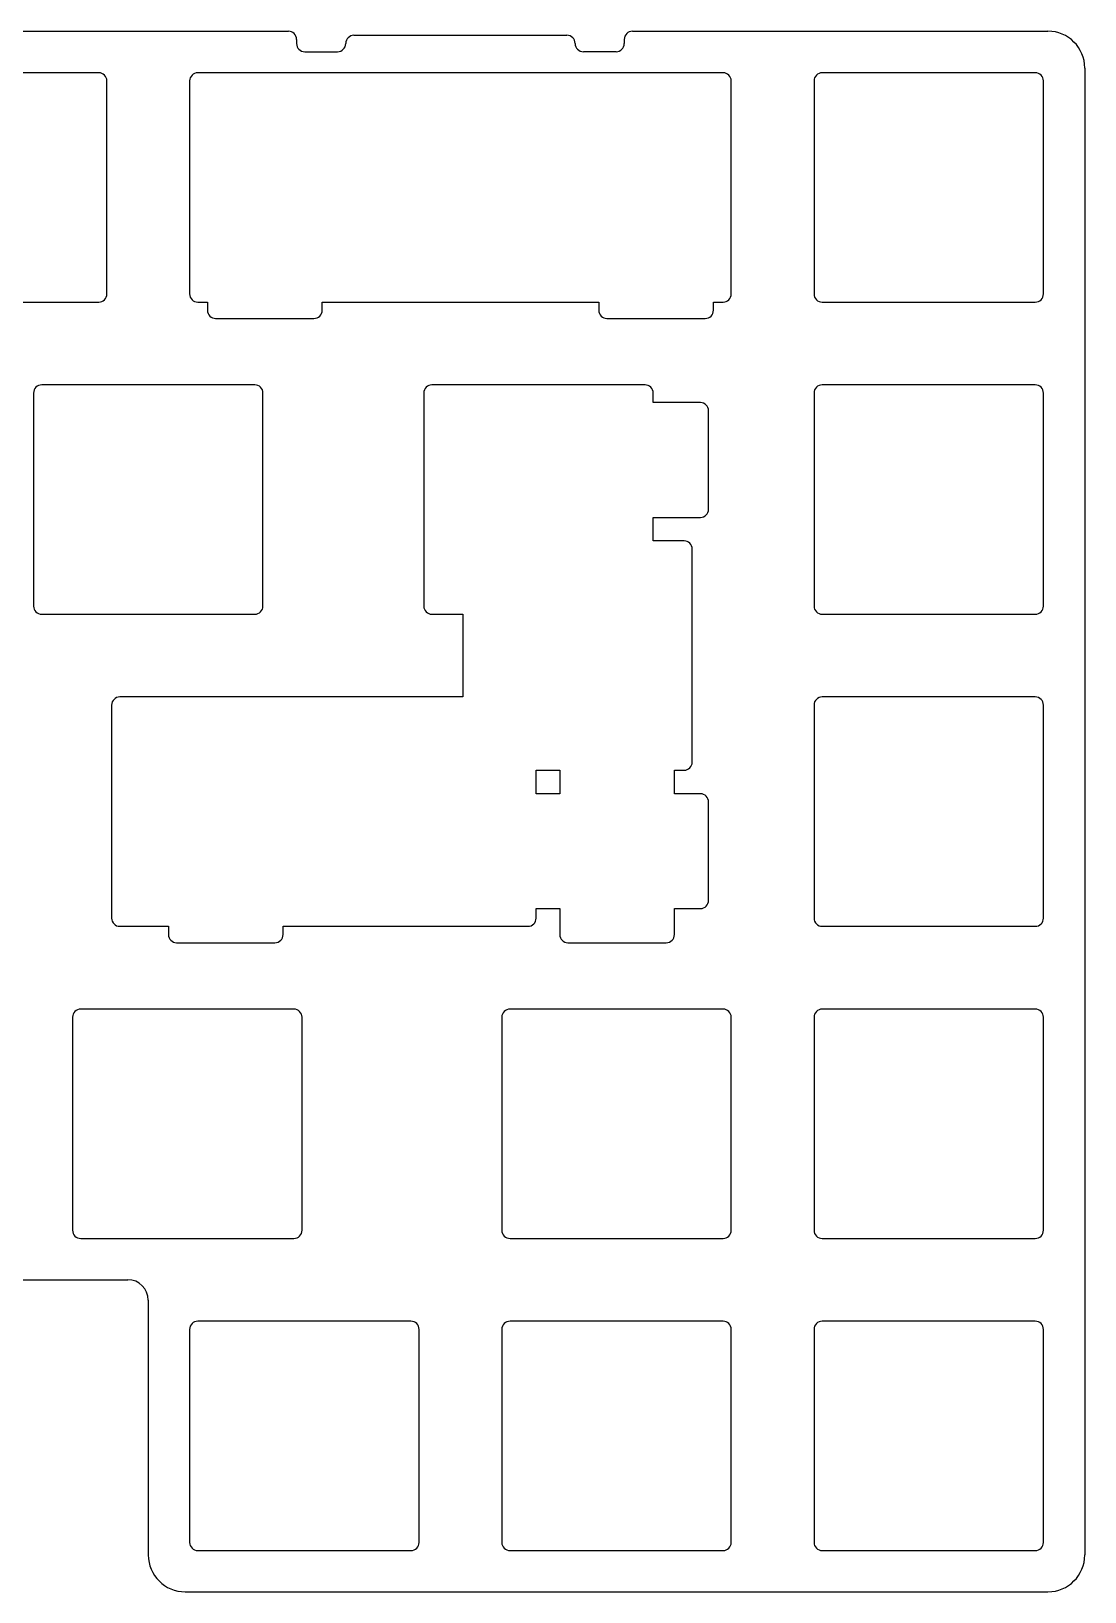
# Model space of a CAD drawing. Header units: millimetres. Extents: x 48 to 352, y -119 to -24.
# Drawn here: x 288.1 to 352.4, y -119.1 to -23.8 of the extents above; entities that cross this region are included whole.
import ezdxf

# ---------------------------------------------------------------- set-up
doc = ezdxf.new("R2010")
doc.units = ezdxf.units.MM
for name, color, linetype in [('Shape097', 7, 'CONTINUOUS'), ('Shape098', 7, 'CONTINUOUS'), ('Shape100', 7, 'CONTINUOUS'), ('Shape101', 7, 'CONTINUOUS'), ('Shape102', 7, 'CONTINUOUS'), ('Shape104', 7, 'CONTINUOUS'), ('Shape105', 7, 'CONTINUOUS'), ('Shape106', 7, 'CONTINUOUS'), ('Shape107', 7, 'CONTINUOUS'), ('Shape108', 7, 'CONTINUOUS'), ('Shape109', 7, 'CONTINUOUS'), ('Shape110', 7, 'CONTINUOUS'), ('Shape111', 7, 'CONTINUOUS'), ('Shape112', 7, 'CONTINUOUS'), ('Shape113', 7, 'CONTINUOUS'), ('Shape114', 7, 'CONTINUOUS'), ('Shape115', 7, 'CONTINUOUS'), ('Shape116', 7, 'CONTINUOUS'), ('Shape117', 7, 'CONTINUOUS'), ('Shape118', 7, 'CONTINUOUS'), ('Shape119', 7, 'CONTINUOUS'), ('Shape120', 7, 'CONTINUOUS'), ('Shape121', 7, 'CONTINUOUS'), ('Shape122', 7, 'CONTINUOUS'), ('Shape123', 7, 'CONTINUOUS'), ('Shape124', 7, 'CONTINUOUS'), ('Shape125', 7, 'CONTINUOUS'), ('Shape126', 7, 'CONTINUOUS'), ('Shape127', 7, 'CONTINUOUS'), ('Shape128', 7, 'CONTINUOUS'), ('Shape129', 7, 'CONTINUOUS'), ('Shape130', 7, 'CONTINUOUS'), ('Shape131', 7, 'CONTINUOUS'), ('Shape132', 7, 'CONTINUOUS'), ('Shape133', 7, 'CONTINUOUS'), ('Shape134', 7, 'CONTINUOUS'), ('Shape135', 7, 'CONTINUOUS'), ('Shape136', 7, 'CONTINUOUS'), ('Shape137', 7, 'CONTINUOUS'), ('Shape138', 7, 'CONTINUOUS'), ('Shape139', 7, 'CONTINUOUS'), ('Shape140', 7, 'CONTINUOUS'), ('Shape141', 7, 'CONTINUOUS'), ('Shape142', 7, 'CONTINUOUS'), ('Shape143', 7, 'CONTINUOUS'), ('Shape240', 7, 'CONTINUOUS'), ('Shape241', 7, 'CONTINUOUS'), ('Shape242', 7, 'CONTINUOUS'), ('Shape243', 7, 'CONTINUOUS'), ('Shape244', 7, 'CONTINUOUS'), ('Shape245', 7, 'CONTINUOUS'), ('Shape246', 7, 'CONTINUOUS'), ('Shape247', 7, 'CONTINUOUS'), ('Shape248', 7, 'CONTINUOUS'), ('Shape249', 7, 'CONTINUOUS'), ('Shape250', 7, 'CONTINUOUS'), ('Shape251', 7, 'CONTINUOUS'), ('Shape252', 7, 'CONTINUOUS'), ('Shape253', 7, 'CONTINUOUS'), ('Shape254', 7, 'CONTINUOUS'), ('Shape255', 7, 'CONTINUOUS'), ('Shape256', 7, 'CONTINUOUS'), ('Shape257', 7, 'CONTINUOUS'), ('Shape258', 7, 'CONTINUOUS'), ('Shape259', 7, 'CONTINUOUS'), ('Shape260', 7, 'CONTINUOUS'), ('Shape261', 7, 'CONTINUOUS'), ('Shape262', 7, 'CONTINUOUS'), ('Shape263', 7, 'CONTINUOUS'), ('Shape264', 7, 'CONTINUOUS'), ('Shape265', 7, 'CONTINUOUS'), ('Shape266', 7, 'CONTINUOUS'), ('Shape267', 7, 'CONTINUOUS'), ('Shape268', 7, 'CONTINUOUS'), ('Shape269', 7, 'CONTINUOUS'), ('Shape270', 7, 'CONTINUOUS'), ('Shape271', 7, 'CONTINUOUS'), ('Shape272', 7, 'CONTINUOUS'), ('Shape273', 7, 'CONTINUOUS'), ('Shape274', 7, 'CONTINUOUS'), ('Shape275', 7, 'CONTINUOUS'), ('Shape276', 7, 'CONTINUOUS'), ('Shape277', 7, 'CONTINUOUS'), ('Shape278', 7, 'CONTINUOUS'), ('Shape279', 7, 'CONTINUOUS'), ('Shape280', 7, 'CONTINUOUS'), ('Shape281', 7, 'CONTINUOUS'), ('Shape282', 7, 'CONTINUOUS'), ('Shape383', 7, 'CONTINUOUS'), ('Shape384', 7, 'CONTINUOUS'), ('Shape385', 7, 'CONTINUOUS'), ('Shape386', 7, 'CONTINUOUS'), ('Shape387', 7, 'CONTINUOUS'), ('Shape388', 7, 'CONTINUOUS'), ('Shape389', 7, 'CONTINUOUS'), ('Shape390', 7, 'CONTINUOUS'), ('Shape391', 7, 'CONTINUOUS'), ('Shape392', 7, 'CONTINUOUS'), ('Shape393', 7, 'CONTINUOUS'), ('Shape394', 7, 'CONTINUOUS'), ('Shape395', 7, 'CONTINUOUS'), ('Shape396', 7, 'CONTINUOUS'), ('Shape397', 7, 'CONTINUOUS'), ('Shape398', 7, 'CONTINUOUS'), ('Shape399', 7, 'CONTINUOUS'), ('Shape400', 7, 'CONTINUOUS'), ('Shape401', 7, 'CONTINUOUS'), ('Shape402', 7, 'CONTINUOUS'), ('Shape403', 7, 'CONTINUOUS'), ('Shape404', 7, 'CONTINUOUS'), ('Shape405', 7, 'CONTINUOUS'), ('Shape406', 7, 'CONTINUOUS'), ('Shape407', 7, 'CONTINUOUS'), ('Shape408', 7, 'CONTINUOUS'), ('Shape409', 7, 'CONTINUOUS'), ('Shape410', 7, 'CONTINUOUS'), ('Shape411', 7, 'CONTINUOUS'), ('Shape412', 7, 'CONTINUOUS'), ('Shape413', 7, 'CONTINUOUS'), ('Shape414', 7, 'CONTINUOUS'), ('Shape415', 7, 'CONTINUOUS'), ('Shape416', 7, 'CONTINUOUS'), ('Shape417', 7, 'CONTINUOUS'), ('Shape530', 7, 'CONTINUOUS'), ('Shape531', 7, 'CONTINUOUS'), ('Shape532', 7, 'CONTINUOUS'), ('Shape533', 7, 'CONTINUOUS'), ('Shape534', 7, 'CONTINUOUS'), ('Shape535', 7, 'CONTINUOUS'), ('Shape536', 7, 'CONTINUOUS'), ('Shape537', 7, 'CONTINUOUS'), ('Shape538', 7, 'CONTINUOUS'), ('Shape539', 7, 'CONTINUOUS'), ('Shape540', 7, 'CONTINUOUS'), ('Shape541', 7, 'CONTINUOUS'), ('Shape542', 7, 'CONTINUOUS'), ('Shape543', 7, 'CONTINUOUS'), ('Shape544', 7, 'CONTINUOUS'), ('Shape545', 7, 'CONTINUOUS'), ('Shape546', 7, 'CONTINUOUS'), ('Shape547', 7, 'CONTINUOUS'), ('Shape548', 7, 'CONTINUOUS'), ('Shape549', 7, 'CONTINUOUS'), ('Shape550', 7, 'CONTINUOUS'), ('Shape551', 7, 'CONTINUOUS'), ('Shape552', 7, 'CONTINUOUS'), ('Shape553', 7, 'CONTINUOUS'), ('Shape716', 7, 'CONTINUOUS'), ('Shape717', 7, 'CONTINUOUS'), ('Shape718', 7, 'CONTINUOUS'), ('Shape719', 7, 'CONTINUOUS'), ('Shape720', 7, 'CONTINUOUS'), ('Shape721', 7, 'CONTINUOUS'), ('Shape722', 7, 'CONTINUOUS'), ('Shape723', 7, 'CONTINUOUS'), ('Shape724', 7, 'CONTINUOUS'), ('Shape725', 7, 'CONTINUOUS'), ('Shape726', 7, 'CONTINUOUS'), ('Shape727', 7, 'CONTINUOUS'), ('Shape728', 7, 'CONTINUOUS'), ('Shape729', 7, 'CONTINUOUS'), ('Shape730', 7, 'CONTINUOUS'), ('Shape731', 7, 'CONTINUOUS'), ('Shape732', 7, 'CONTINUOUS'), ('Shape733', 7, 'CONTINUOUS'), ('Shape734', 7, 'CONTINUOUS'), ('Shape735', 7, 'CONTINUOUS'), ('Shape736', 7, 'CONTINUOUS'), ('Shape737', 7, 'CONTINUOUS'), ('Shape738', 7, 'CONTINUOUS'), ('Shape739', 7, 'CONTINUOUS'), ('Shape741', 7, 'CONTINUOUS'), ('Shape742', 7, 'CONTINUOUS'), ('Shape763', 7, 'CONTINUOUS'), ('Shape764', 7, 'CONTINUOUS'), ('Shape765', 7, 'CONTINUOUS'), ('Shape766', 7, 'CONTINUOUS'), ('Shape767', 7, 'CONTINUOUS'), ('Shape768', 7, 'CONTINUOUS'), ('Shape769', 7, 'CONTINUOUS'), ('Shape770', 7, 'CONTINUOUS'), ('Shape771', 7, 'CONTINUOUS'), ('Shape772', 7, 'CONTINUOUS'), ('Shape773', 7, 'CONTINUOUS'), ('Shape774', 7, 'CONTINUOUS'), ('Shape775', 7, 'CONTINUOUS'), ('Shape776', 7, 'CONTINUOUS'), ('Shape777', 7, 'CONTINUOUS'), ('Shape778', 7, 'CONTINUOUS'), ('Shape779', 7, 'CONTINUOUS'), ('Shape780', 7, 'CONTINUOUS'), ('Shape781', 7, 'CONTINUOUS'), ('Shape782', 7, 'CONTINUOUS'), ('Shape783', 7, 'CONTINUOUS')]:
    doc.layers.add(name, color=color, linetype=linetype)

msp = doc.modelspace()

# ---------------------------------------------------------------- linework, layer by layer
at = {"layer": 'Shape097'}
msp.add_arc((292.25, -39.8375), 0.5, -90, 0, dxfattribs=at)
at = {"layer": 'Shape098'}
msp.add_arc((292.25, -26.8375), 0.5, 0, 90, dxfattribs=at)
at = {"layer": 'Shape100'}
msp.add_line((279.25, -40.3375), (292.25, -40.3375), dxfattribs=at)
at = {"layer": 'Shape101'}
msp.add_line((292.25, -26.3375), (279.25, -26.3375), dxfattribs=at)
at = {"layer": 'Shape102'}
msp.add_line((292.75, -39.8375), (292.75, -26.8375), dxfattribs=at)
at = {"layer": 'Shape104'}
msp.add_arc((298.3, -39.8375), 0.5, 180, -90, dxfattribs=at)
at = {"layer": 'Shape105'}
msp.add_arc((298.3, -26.8375), 0.5, 90, 180, dxfattribs=at)
at = {"layer": 'Shape106'}
msp.add_line((298.3, -40.3375), (298.887, -40.3375), dxfattribs=at)
at = {"layer": 'Shape107'}
msp.add_line((307.825, -40.3375), (311.3, -40.3375), dxfattribs=at)
at = {"layer": 'Shape108'}
msp.add_line((305.887, -40.3375), (307.825, -40.3375), dxfattribs=at)
at = {"layer": 'Shape109'}
msp.add_line((311.3, -26.3375), (307.825, -26.3375), dxfattribs=at)
at = {"layer": 'Shape110'}
msp.add_line((307.825, -26.3375), (305.387, -26.3375), dxfattribs=at)
at = {"layer": 'Shape111'}
msp.add_line((305.387, -26.3375), (299.387, -26.3375), dxfattribs=at)
at = {"layer": 'Shape112'}
msp.add_line((299.387, -26.3375), (298.3, -26.3375), dxfattribs=at)
at = {"layer": 'Shape113'}
msp.add_line((297.8, -26.8375), (297.8, -39.8375), dxfattribs=at)
at = {"layer": 'Shape114'}
msp.add_line((311.3, -40.3375), (317.35, -40.3375), dxfattribs=at)
at = {"layer": 'Shape115'}
msp.add_line((317.35, -40.3375), (320.825, -40.3375), dxfattribs=at)
at = {"layer": 'Shape116'}
msp.add_line((320.825, -26.3375), (317.35, -26.3375), dxfattribs=at)
at = {"layer": 'Shape117'}
msp.add_line((317.35, -26.3375), (311.3, -26.3375), dxfattribs=at)
at = {"layer": 'Shape118'}
msp.add_arc((299.387, -40.8375), 0.5, 180, -90, dxfattribs=at)
at = {"layer": 'Shape119'}
msp.add_arc((305.387, -40.8375), 0.5, -90, 0, dxfattribs=at)
at = {"layer": 'Shape120'}
msp.add_line((299.387, -41.3375), (305.387, -41.3375), dxfattribs=at)
at = {"layer": 'Shape121'}
msp.add_line((305.887, -40.8375), (305.887, -40.3375), dxfattribs=at)
at = {"layer": 'Shape122'}
msp.add_line((298.887, -40.3375), (298.887, -40.8375), dxfattribs=at)
at = {"layer": 'Shape123'}
msp.add_arc((323.263, -40.8375), 0.5, 180, -90, dxfattribs=at)
at = {"layer": 'Shape124'}
msp.add_arc((329.263, -40.8375), 0.5, -90, 0, dxfattribs=at)
at = {"layer": 'Shape125'}
msp.add_line((323.263, -41.3375), (329.263, -41.3375), dxfattribs=at)
at = {"layer": 'Shape126'}
msp.add_line((329.263, -26.3375), (323.263, -26.3375), dxfattribs=at)
at = {"layer": 'Shape127'}
msp.add_line((329.763, -40.8375), (329.763, -40.3375), dxfattribs=at)
at = {"layer": 'Shape128'}
msp.add_line((322.763, -40.3375), (322.763, -40.8375), dxfattribs=at)
at = {"layer": 'Shape129'}
msp.add_arc((330.35, -39.8375), 0.5, -90, 0, dxfattribs=at)
at = {"layer": 'Shape130'}
msp.add_arc((330.35, -26.8375), 0.5, 0, 90, dxfattribs=at)
at = {"layer": 'Shape131'}
msp.add_line((320.825, -40.3375), (322.763, -40.3375), dxfattribs=at)
at = {"layer": 'Shape132'}
msp.add_line((329.763, -40.3375), (330.35, -40.3375), dxfattribs=at)
at = {"layer": 'Shape133'}
msp.add_line((330.35, -26.3375), (329.263, -26.3375), dxfattribs=at)
at = {"layer": 'Shape134'}
msp.add_line((323.263, -26.3375), (320.825, -26.3375), dxfattribs=at)
at = {"layer": 'Shape135'}
msp.add_line((330.85, -39.8375), (330.85, -26.8375), dxfattribs=at)
at = {"layer": 'Shape136'}
msp.add_arc((336.4, -39.8375), 0.5, 180, -90, dxfattribs=at)
at = {"layer": 'Shape137'}
msp.add_arc((349.4, -39.8375), 0.5, -90, 0, dxfattribs=at)
at = {"layer": 'Shape138'}
msp.add_arc((349.4, -26.8375), 0.5, 0, 90, dxfattribs=at)
at = {"layer": 'Shape139'}
msp.add_arc((336.4, -26.8375), 0.5, 90, 180, dxfattribs=at)
at = {"layer": 'Shape140'}
msp.add_line((336.4, -40.3375), (349.4, -40.3375), dxfattribs=at)
at = {"layer": 'Shape141'}
msp.add_line((349.4, -26.3375), (336.4, -26.3375), dxfattribs=at)
at = {"layer": 'Shape142'}
msp.add_line((349.9, -39.8375), (349.9, -26.8375), dxfattribs=at)
at = {"layer": 'Shape143'}
msp.add_line((335.9, -26.8375), (335.9, -39.8375), dxfattribs=at)
at = {"layer": 'Shape240'}
msp.add_arc((288.775, -58.8875), 0.5, 180, -90, dxfattribs=at)
at = {"layer": 'Shape241'}
msp.add_arc((301.775, -58.8875), 0.5, -90, 0, dxfattribs=at)
at = {"layer": 'Shape242'}
msp.add_arc((301.775, -45.8875), 0.5, 0, 90, dxfattribs=at)
at = {"layer": 'Shape243'}
msp.add_arc((288.775, -45.8875), 0.5, 90, 180, dxfattribs=at)
at = {"layer": 'Shape244'}
msp.add_line((288.775, -59.3875), (301.775, -59.3875), dxfattribs=at)
at = {"layer": 'Shape245'}
msp.add_line((301.775, -45.3875), (288.775, -45.3875), dxfattribs=at)
at = {"layer": 'Shape246'}
msp.add_line((302.275, -58.8875), (302.275, -45.8875), dxfattribs=at)
at = {"layer": 'Shape247'}
msp.add_line((288.275, -45.8875), (288.275, -58.8875), dxfattribs=at)
at = {"layer": 'Shape248'}
msp.add_arc((312.587, -58.8875), 0.5, 180, -90, dxfattribs=at)
at = {"layer": 'Shape249'}
msp.add_arc((325.587, -45.8875), 0.5, 0, 90, dxfattribs=at)
at = {"layer": 'Shape250'}
msp.add_arc((312.587, -45.8875), 0.5, 90, 180, dxfattribs=at)
at = {"layer": 'Shape251'}
msp.add_line((312.587, -59.3875), (314.469, -59.3875), dxfattribs=at)
at = {"layer": 'Shape252'}
msp.add_line((325.587, -45.3875), (312.587, -45.3875), dxfattribs=at)
at = {"layer": 'Shape253'}
msp.add_line((326.087, -54.9125), (326.087, -53.4745), dxfattribs=at)
at = {"layer": 'Shape254'}
msp.add_line((326.087, -46.4745), (326.087, -45.8875), dxfattribs=at)
at = {"layer": 'Shape255'}
msp.add_line((312.087, -45.8875), (312.087, -58.8875), dxfattribs=at)
at = {"layer": 'Shape256'}
msp.add_arc((327.969, -68.4125), 0.5, -90, 0, dxfattribs=at)
at = {"layer": 'Shape257'}
msp.add_arc((327.969, -55.4125), 0.5, 0, 90, dxfattribs=at)
at = {"layer": 'Shape258'}
msp.add_line((318.944, -68.9125), (320.382, -68.9125), dxfattribs=at)
at = {"layer": 'Shape259'}
msp.add_line((327.382, -68.9125), (327.969, -68.9125), dxfattribs=at)
at = {"layer": 'Shape260'}
msp.add_line((327.969, -54.9125), (326.087, -54.9125), dxfattribs=at)
at = {"layer": 'Shape261'}
msp.add_line((328.469, -68.4125), (328.469, -55.4125), dxfattribs=at)
at = {"layer": 'Shape262'}
msp.add_line((314.469, -59.3875), (314.469, -64.4375), dxfattribs=at)
at = {"layer": 'Shape263'}
msp.add_arc((328.969, -76.8505), 0.5, -90, 0, dxfattribs=at)
at = {"layer": 'Shape264'}
msp.add_arc((328.969, -70.8505), 0.5, 0, 90, dxfattribs=at)
at = {"layer": 'Shape265'}
msp.add_line((329.469, -76.8505), (329.469, -70.8505), dxfattribs=at)
at = {"layer": 'Shape266'}
msp.add_line((328.969, -70.3505), (327.382, -70.3505), dxfattribs=at)
at = {"layer": 'Shape267'}
msp.add_line((320.382, -70.3505), (318.944, -70.3505), dxfattribs=at)
at = {"layer": 'Shape268'}
msp.add_line((318.944, -77.3505), (320.382, -77.3505), dxfattribs=at)
at = {"layer": 'Shape269'}
msp.add_line((327.382, -77.3505), (328.969, -77.3505), dxfattribs=at)
at = {"layer": 'Shape270'}
msp.add_arc((328.969, -52.9745), 0.5, -90, 0, dxfattribs=at)
at = {"layer": 'Shape271'}
msp.add_arc((328.969, -46.9745), 0.5, 0, 90, dxfattribs=at)
at = {"layer": 'Shape272'}
msp.add_line((329.469, -52.9745), (329.469, -46.9745), dxfattribs=at)
at = {"layer": 'Shape273'}
msp.add_line((328.969, -46.4745), (326.087, -46.4745), dxfattribs=at)
at = {"layer": 'Shape274'}
msp.add_line((326.087, -53.4745), (328.969, -53.4745), dxfattribs=at)
at = {"layer": 'Shape275'}
msp.add_arc((336.4, -58.8875), 0.5, 180, -90, dxfattribs=at)
at = {"layer": 'Shape276'}
msp.add_arc((349.4, -58.8875), 0.5, -90, 0, dxfattribs=at)
at = {"layer": 'Shape277'}
msp.add_arc((349.4, -45.8875), 0.5, 0, 90, dxfattribs=at)
at = {"layer": 'Shape278'}
msp.add_arc((336.4, -45.8875), 0.5, 90, 180, dxfattribs=at)
at = {"layer": 'Shape279'}
msp.add_line((336.4, -59.3875), (349.4, -59.3875), dxfattribs=at)
at = {"layer": 'Shape280'}
msp.add_line((349.4, -45.3875), (336.4, -45.3875), dxfattribs=at)
at = {"layer": 'Shape281'}
msp.add_line((349.9, -58.8875), (349.9, -45.8875), dxfattribs=at)
at = {"layer": 'Shape282'}
msp.add_line((335.9, -45.8875), (335.9, -58.8875), dxfattribs=at)
at = {"layer": 'Shape383'}
msp.add_arc((318.444, -77.9375), 0.5, -90, 0, dxfattribs=at)
at = {"layer": 'Shape384'}
msp.add_line((305.444, -78.4375), (306.538, -78.4375), dxfattribs=at)
at = {"layer": 'Shape385'}
msp.add_line((306.538, -78.4375), (318.444, -78.4375), dxfattribs=at)
at = {"layer": 'Shape386'}
msp.add_line((314.469, -64.4375), (306.538, -64.4375), dxfattribs=at)
at = {"layer": 'Shape387'}
msp.add_line((306.538, -64.4375), (305.444, -64.4375), dxfattribs=at)
at = {"layer": 'Shape388'}
msp.add_line((318.944, -77.9375), (318.944, -77.3505), dxfattribs=at)
at = {"layer": 'Shape389'}
msp.add_line((318.944, -70.3505), (318.944, -68.9125), dxfattribs=at)
at = {"layer": 'Shape390'}
msp.add_arc((297.006, -78.9375), 0.5, 180, -90, dxfattribs=at)
at = {"layer": 'Shape391'}
msp.add_arc((303.006, -78.9375), 0.5, -90, 0, dxfattribs=at)
at = {"layer": 'Shape392'}
msp.add_line((297.006, -79.4375), (303.006, -79.4375), dxfattribs=at)
at = {"layer": 'Shape393'}
msp.add_line((303.006, -64.4375), (297.006, -64.4375), dxfattribs=at)
at = {"layer": 'Shape394'}
msp.add_line((303.506, -78.9375), (303.506, -78.4375), dxfattribs=at)
at = {"layer": 'Shape395'}
msp.add_line((296.506, -78.4375), (296.506, -78.9375), dxfattribs=at)
at = {"layer": 'Shape396'}
msp.add_arc((320.882, -78.9375), 0.5, 180, -90, dxfattribs=at)
at = {"layer": 'Shape397'}
msp.add_arc((326.882, -78.9375), 0.5, -90, 0, dxfattribs=at)
at = {"layer": 'Shape398'}
msp.add_line((320.882, -79.4375), (326.882, -79.4375), dxfattribs=at)
at = {"layer": 'Shape399'}
msp.add_line((327.382, -78.9375), (327.382, -77.3505), dxfattribs=at)
at = {"layer": 'Shape400'}
msp.add_line((327.382, -70.3505), (327.382, -68.9125), dxfattribs=at)
at = {"layer": 'Shape401'}
msp.add_line((320.382, -68.9125), (320.382, -70.3505), dxfattribs=at)
at = {"layer": 'Shape402'}
msp.add_line((320.382, -77.3505), (320.382, -78.9375), dxfattribs=at)
at = {"layer": 'Shape403'}
msp.add_arc((293.538, -77.9375), 0.5, 180, -90, dxfattribs=at)
at = {"layer": 'Shape404'}
msp.add_arc((293.538, -64.9375), 0.5, 90, 180, dxfattribs=at)
at = {"layer": 'Shape405'}
msp.add_line((293.538, -78.4375), (296.506, -78.4375), dxfattribs=at)
at = {"layer": 'Shape406'}
msp.add_line((303.506, -78.4375), (305.444, -78.4375), dxfattribs=at)
at = {"layer": 'Shape407'}
msp.add_line((305.444, -64.4375), (303.006, -64.4375), dxfattribs=at)
at = {"layer": 'Shape408'}
msp.add_line((297.006, -64.4375), (293.538, -64.4375), dxfattribs=at)
at = {"layer": 'Shape409'}
msp.add_line((293.038, -64.9375), (293.038, -77.9375), dxfattribs=at)
at = {"layer": 'Shape410'}
msp.add_arc((336.4, -77.9375), 0.5, 180, -90, dxfattribs=at)
at = {"layer": 'Shape411'}
msp.add_arc((349.4, -77.9375), 0.5, -90, 0, dxfattribs=at)
at = {"layer": 'Shape412'}
msp.add_arc((349.4, -64.9375), 0.5, 0, 90, dxfattribs=at)
at = {"layer": 'Shape413'}
msp.add_arc((336.4, -64.9375), 0.5, 90, 180, dxfattribs=at)
at = {"layer": 'Shape414'}
msp.add_line((336.4, -78.4375), (349.4, -78.4375), dxfattribs=at)
at = {"layer": 'Shape415'}
msp.add_line((349.4, -64.4375), (336.4, -64.4375), dxfattribs=at)
at = {"layer": 'Shape416'}
msp.add_line((349.9, -77.9375), (349.9, -64.9375), dxfattribs=at)
at = {"layer": 'Shape417'}
msp.add_line((335.9, -64.9375), (335.9, -77.9375), dxfattribs=at)
at = {"layer": 'Shape530'}
msp.add_arc((291.156, -96.9875), 0.5, 180, -90, dxfattribs=at)
at = {"layer": 'Shape531'}
msp.add_arc((304.156, -96.9875), 0.5, -90, 0, dxfattribs=at)
at = {"layer": 'Shape532'}
msp.add_arc((304.156, -83.9875), 0.5, 0, 90, dxfattribs=at)
at = {"layer": 'Shape533'}
msp.add_arc((291.156, -83.9875), 0.5, 90, 180, dxfattribs=at)
at = {"layer": 'Shape534'}
msp.add_line((291.156, -97.4875), (304.156, -97.4875), dxfattribs=at)
at = {"layer": 'Shape535'}
msp.add_line((304.156, -83.4875), (291.156, -83.4875), dxfattribs=at)
at = {"layer": 'Shape536'}
msp.add_line((304.656, -96.9875), (304.656, -83.9875), dxfattribs=at)
at = {"layer": 'Shape537'}
msp.add_line((290.656, -83.9875), (290.656, -96.9875), dxfattribs=at)
at = {"layer": 'Shape538'}
msp.add_arc((317.35, -96.9875), 0.5, 180, -90, dxfattribs=at)
at = {"layer": 'Shape539'}
msp.add_arc((330.35, -96.9875), 0.5, -90, 0, dxfattribs=at)
at = {"layer": 'Shape540'}
msp.add_arc((330.35, -83.9875), 0.5, 0, 90, dxfattribs=at)
at = {"layer": 'Shape541'}
msp.add_arc((317.35, -83.9875), 0.5, 90, 180, dxfattribs=at)
at = {"layer": 'Shape542'}
msp.add_line((317.35, -97.4875), (330.35, -97.4875), dxfattribs=at)
at = {"layer": 'Shape543'}
msp.add_line((330.35, -83.4875), (317.35, -83.4875), dxfattribs=at)
at = {"layer": 'Shape544'}
msp.add_line((330.85, -96.9875), (330.85, -83.9875), dxfattribs=at)
at = {"layer": 'Shape545'}
msp.add_line((316.85, -83.9875), (316.85, -96.9875), dxfattribs=at)
at = {"layer": 'Shape546'}
msp.add_arc((336.4, -96.9875), 0.5, 180, -90, dxfattribs=at)
at = {"layer": 'Shape547'}
msp.add_arc((349.4, -96.9875), 0.5, -90, 0, dxfattribs=at)
at = {"layer": 'Shape548'}
msp.add_arc((349.4, -83.9875), 0.5, 0, 90, dxfattribs=at)
at = {"layer": 'Shape549'}
msp.add_arc((336.4, -83.9875), 0.5, 90, 180, dxfattribs=at)
at = {"layer": 'Shape550'}
msp.add_line((336.4, -97.4875), (349.4, -97.4875), dxfattribs=at)
at = {"layer": 'Shape551'}
msp.add_line((349.4, -83.4875), (336.4, -83.4875), dxfattribs=at)
at = {"layer": 'Shape552'}
msp.add_line((349.9, -96.9875), (349.9, -83.9875), dxfattribs=at)
at = {"layer": 'Shape553'}
msp.add_line((335.9, -83.9875), (335.9, -96.9875), dxfattribs=at)
at = {"layer": 'Shape716'}
msp.add_arc((298.3, -116.037), 0.5, 180, -90, dxfattribs=at)
at = {"layer": 'Shape717'}
msp.add_arc((311.3, -116.037), 0.5, -90, 0, dxfattribs=at)
at = {"layer": 'Shape718'}
msp.add_arc((311.3, -103.037), 0.5, 0, 90, dxfattribs=at)
at = {"layer": 'Shape719'}
msp.add_arc((298.3, -103.037), 0.5, 90, 180, dxfattribs=at)
at = {"layer": 'Shape720'}
msp.add_line((298.3, -116.537), (311.3, -116.537), dxfattribs=at)
at = {"layer": 'Shape721'}
msp.add_line((311.3, -102.537), (298.3, -102.537), dxfattribs=at)
at = {"layer": 'Shape722'}
msp.add_line((311.8, -116.037), (311.8, -103.037), dxfattribs=at)
at = {"layer": 'Shape723'}
msp.add_line((297.8, -103.037), (297.8, -116.037), dxfattribs=at)
at = {"layer": 'Shape724'}
msp.add_arc((317.35, -116.037), 0.5, 180, -90, dxfattribs=at)
at = {"layer": 'Shape725'}
msp.add_arc((330.35, -116.037), 0.5, -90, 0, dxfattribs=at)
at = {"layer": 'Shape726'}
msp.add_arc((330.35, -103.037), 0.5, 0, 90, dxfattribs=at)
at = {"layer": 'Shape727'}
msp.add_arc((317.35, -103.037), 0.5, 90, 180, dxfattribs=at)
at = {"layer": 'Shape728'}
msp.add_line((317.35, -116.537), (330.35, -116.537), dxfattribs=at)
at = {"layer": 'Shape729'}
msp.add_line((330.35, -102.537), (317.35, -102.537), dxfattribs=at)
at = {"layer": 'Shape730'}
msp.add_line((330.85, -116.037), (330.85, -103.037), dxfattribs=at)
at = {"layer": 'Shape731'}
msp.add_line((316.85, -103.037), (316.85, -116.037), dxfattribs=at)
at = {"layer": 'Shape732'}
msp.add_arc((336.4, -116.037), 0.5, 180, -90, dxfattribs=at)
at = {"layer": 'Shape733'}
msp.add_arc((349.4, -116.037), 0.5, -90, 0, dxfattribs=at)
at = {"layer": 'Shape734'}
msp.add_arc((349.4, -103.037), 0.5, 0, 90, dxfattribs=at)
at = {"layer": 'Shape735'}
msp.add_arc((336.4, -103.037), 0.5, 90, 180, dxfattribs=at)
at = {"layer": 'Shape736'}
msp.add_line((336.4, -116.537), (349.4, -116.537), dxfattribs=at)
at = {"layer": 'Shape737'}
msp.add_line((349.4, -102.537), (336.4, -102.537), dxfattribs=at)
at = {"layer": 'Shape738'}
msp.add_line((349.9, -116.037), (349.9, -103.037), dxfattribs=at)
at = {"layer": 'Shape739'}
msp.add_line((335.9, -103.037), (335.9, -116.037), dxfattribs=at)
at = {"layer": 'Shape741'}
msp.add_arc((303.824, -24.3037), 0.5, 0, 90, dxfattribs=at)
at = {"layer": 'Shape742'}
msp.add_line((304.324, -24.3037), (304.324, -24.5537), dxfattribs=at)
at = {"layer": 'Shape763'}
msp.add_line((286.999, -100.004), (294.024, -100.004), dxfattribs=at)
at = {"layer": 'Shape764'}
msp.add_arc((294.024, -101.254), 1.25, 0, 90, dxfattribs=at)
at = {"layer": 'Shape765'}
msp.add_arc((304.824, -24.5537), 0.5, 180, -90, dxfattribs=at)
at = {"layer": 'Shape766'}
msp.add_line((304.824, -25.0537), (306.824, -25.0537), dxfattribs=at)
at = {"layer": 'Shape767'}
msp.add_arc((306.824, -24.5537), 0.5, -90, 0, dxfattribs=at)
at = {"layer": 'Shape768'}
msp.add_arc((321.824, -24.5537), 0.5, 180, -90, dxfattribs=at)
at = {"layer": 'Shape769'}
msp.add_arc((307.824, -24.5537), 0.5, 90, 180, dxfattribs=at)
at = {"layer": 'Shape770'}
msp.add_arc((320.824, -24.5537), 0.5, 0, 90, dxfattribs=at)
at = {"layer": 'Shape771'}
msp.add_line((307.824, -24.0537), (320.824, -24.0537), dxfattribs=at)
at = {"layer": 'Shape772'}
msp.add_line((323.824, -25.0537), (321.824, -25.0537), dxfattribs=at)
at = {"layer": 'Shape773'}
msp.add_arc((323.824, -24.5537), 0.5, -90, 0, dxfattribs=at)
at = {"layer": 'Shape774'}
msp.add_line((324.324, -24.3037), (324.324, -24.5537), dxfattribs=at)
at = {"layer": 'Shape775'}
msp.add_arc((324.824, -24.3037), 0.5, 90, 180, dxfattribs=at)
at = {"layer": 'Shape776'}
msp.add_arc((350.174, -116.804), 2.25, -90, 0, dxfattribs=at)
at = {"layer": 'Shape777'}
msp.add_arc((350.174, -26.0537), 2.25, 0, 90, dxfattribs=at)
at = {"layer": 'Shape778'}
msp.add_line((352.424, -26.0537), (352.424, -116.804), dxfattribs=at)
at = {"layer": 'Shape779'}
msp.add_line((297.524, -119.054), (350.174, -119.054), dxfattribs=at)
at = {"layer": 'Shape780'}
msp.add_arc((297.524, -116.804), 2.25, 180, -90, dxfattribs=at)
at = {"layer": 'Shape781'}
msp.add_line((295.274, -101.254), (295.274, -116.804), dxfattribs=at)
at = {"layer": 'Shape782'}
msp.add_line((96.2237, -23.8037), (303.824, -23.8037), dxfattribs=at)
at = {"layer": 'Shape783'}
msp.add_line((324.824, -23.8037), (350.174, -23.8037), dxfattribs=at)

doc.saveas('drawing.dxf')
